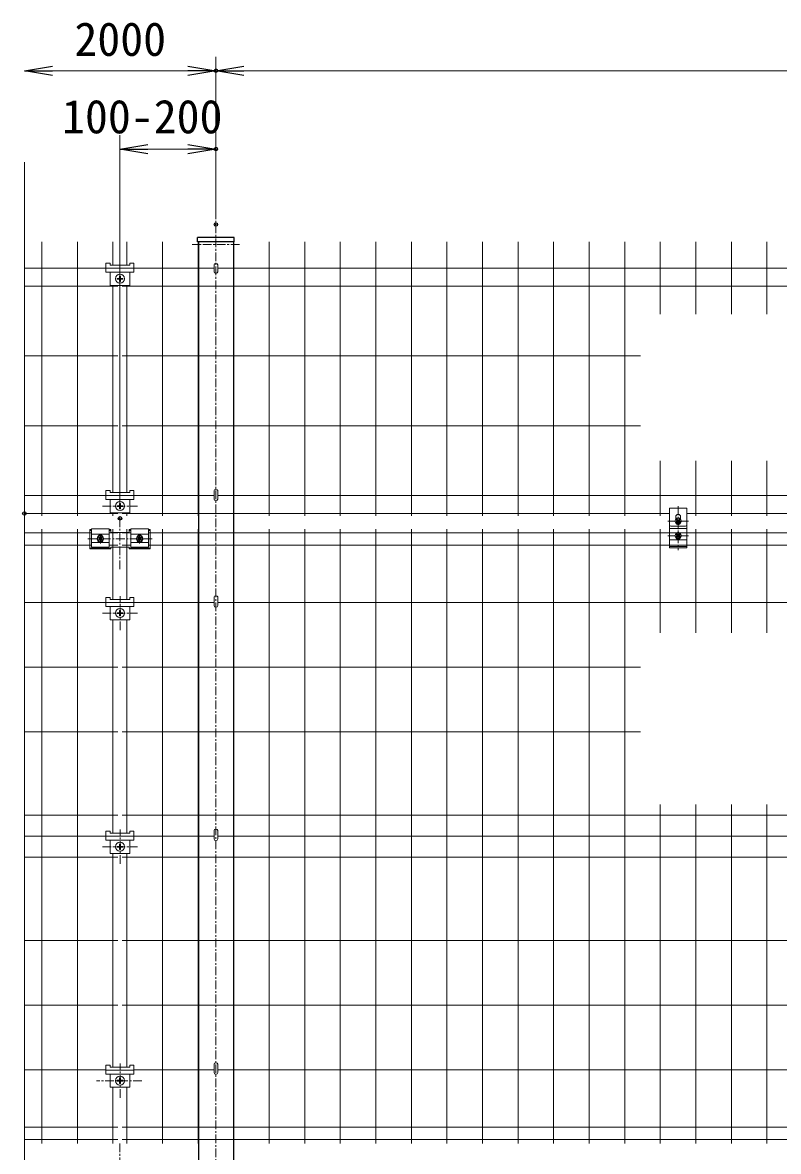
# Model space of a CAD drawing. Units: millimetres, scale not verified. Extents: x -4200 to 4200, y -2970 to 2970.
# Drawn here: x -3597 to -2518, y -849 to 764 of the extents above; entities that cross this region are included whole.
import ezdxf
from ezdxf.enums import TextEntityAlignment as Align

# ---------------------------------------------------------------- set-up
doc = ezdxf.new("R2010")
doc.units = ezdxf.units.MM
doc.header["$LTSCALE"] = 10
doc.header["$PDMODE"] = 32
doc.header["$PDSIZE"] = 5
doc.linetypes.add('USER1', pattern=[2, 1.25, -0.25, 0.25, -0.25])
for name, color, linetype, lineweight in [('0-2_D-BMK', 2, 'USER1', 13), ('0-4_D-STR-DIM', 7, 'Continuous', 13), ('0-5_0', 7, 'Continuous', 25), ('0-8_D-STR3', 3, 'Continuous', 13), ('0-A_D-STR1', 1, 'Continuous', 25), ('0-E_D-STR5', 7, 'Continuous', 9)]:
    doc.layers.add(name, color=color, linetype=linetype, lineweight=lineweight)
doc.layers.add('0-6_DEFPOINTS', color=7, linetype='Continuous')
doc.styles.add('ＭＳ ゴシック', font='')
doc.styles.get('ＭＳ ゴシック').set_extended_font_data('MS Gothic')

# ---------------------------------------------------------------- blocks, each defined once
blk = doc.blocks.new('_OPEN')
at = {"layer": '0-5_0'}
blk.add_line((0, 0), (-10, 0), dxfattribs=at)
blk.add_lwpolyline([(-10, 1.667), (0, 0), (-10, -1.667)], dxfattribs=at)

msp = doc.modelspace()

# ---------------------------------------------------------------- linework, layer by layer
at = {"layer": '0-2_D-BMK'}
for p, q in [((-3320.62, 675.28), (-3320.62, -2094.14)), ((-3286.89, 446.72), (-3354.35, 446.72)), ((-3482.58, 73.05), (-3432.58, 73.05)), ((-2660.64, 72.68), (-2660.64, 9.98)), ((-3457.62, -17), (-3457.62, 55.46)), ((-2645.97, 51.51), (-2675.31, 51.51)), ((-3485.59, 19.5), (-3485.59, 33.98)), ((-3429.59, 19.5), (-3429.59, 33.98)), ((-3503.39, 26.38), (-3411.79, 26.38)), ((-2645.97, 30.65), (-2675.31, 30.65)), ((-3457.55, -104.26), (-3457.55, -55.46)), ((-3482.58, -79.86), (-3432.58, -79.86)), ((-3457.56, -438.01), (-3457.56, -389.21)), ((-3482.59, -413.61), (-3432.59, -413.61)), ((-3457.55, -772.19), (-3457.55, -723.39)), ((-3426.24, -747.79), (-3491.07, -747.79)), ((-3457.62, -909.95), (-3457.62, -837.54))]:
    msp.add_line(p, q, dxfattribs=at)
at = {"layer": '0-4_D-STR-DIM'}
for p, q in [((-3320.62, 495.28), (-3320.62, 714.95)), ((-3320.62, 495.28), (-3320.62, 714.95)), ((-3554.14, 694.95), (-3360.62, 694.95)), ((-3280.62, 694.95), (-1360.62, 694.95)), ((-3457.62, 75.46), (-3457.62, 603.02)), ((-3320.62, 495.28), (-3320.62, 603.02)), ((-3417.62, 583.02), (-3360.62, 583.02)), ((-3594.14, 564.4), (-3594.14, -1815))]:
    msp.add_line(p, q, dxfattribs=at)
at = {"layer": '0-6_DEFPOINTS'}
for p in [(-3320.62, 694.95), (-3320.62, 583.02), (-3320.62, 475.28), (-3594.14, 62.47), (-3457.62, 55.46)]:
    msp.add_point(p, dxfattribs=at)
at = {"layer": '0-8_D-STR3'}
for p, q in [((-3477.58, 420.11), (-3471.58, 420.11)), ((-3477.58, 420.11), (-3477.58, 407.31)), ((-3471.58, 420.11), (-3471.58, 417.21)), ((-3443.58, 420.11), (-3437.58, 420.11)), ((-3443.58, 420.11), (-3443.58, 417.21)), ((-3437.58, 420.11), (-3437.58, 407.31)), ((-3477.58, 412.81), (-3437.58, 412.81)), ((-3477.58, 407.31), (-3437.58, 407.31)), ((-3471.58, 417.21), (-3443.58, 417.21)), ((-3471.58, 407.31), (-3471.58, 388.31)), ((-3443.58, 407.31), (-3443.58, 388.31)), ((-3323.22, 417.82), (-3323.22, 407.83)), ((-3318.02, 417.81), (-3318.02, 407.83)), ((-3471.58, 388.31), (-3443.58, 388.31)), ((-3461.05, 398.31), (-3459.05, 398.31)), ((-3461.05, 397.31), (-3459.05, 397.31)), ((-3458.05, 401.31), (-3458.05, 399.31)), ((-3458.05, 394.31), (-3458.05, 396.31)), ((-3457.05, 401.31), (-3457.05, 399.31)), ((-3457.05, 394.31), (-3457.05, 396.31)), ((-3454.05, 398.31), (-3456.05, 398.31)), ((-3454.05, 397.31), (-3456.05, 397.31)), ((-3477.58, 95.35), (-3477.58, 82.55)), ((-3477.58, 95.35), (-3471.58, 95.35)), ((-3477.58, 88.05), (-3437.58, 88.05)), ((-3477.58, 82.55), (-3437.58, 82.55)), ((-3471.58, 95.35), (-3471.58, 92.45)), ((-3471.58, 92.45), (-3443.58, 92.45)), ((-3471.58, 82.55), (-3471.58, 63.55)), ((-3443.58, 95.35), (-3443.58, 92.45)), ((-3443.58, 82.55), (-3443.58, 63.55)), ((-3323.22, 95.24), (-3323.22, 83.07)), ((-3318.02, 95.24), (-3318.02, 83.07)), ((-3461.05, 73.55), (-3459.05, 73.55)), ((-3461.05, 72.55), (-3459.05, 72.55)), ((-3458.05, 76.55), (-3458.05, 74.55)), ((-3458.05, 69.55), (-3458.05, 71.55)), ((-3457.05, 76.55), (-3457.05, 74.55)), ((-3457.05, 69.55), (-3457.05, 71.55)), ((-3454.05, 73.55), (-3456.05, 73.55)), ((-3454.05, 72.55), (-3456.05, 72.55)), ((-2673.14, 69.81), (-2673.14, 13.38)), ((-2648.14, 69.81), (-2673.14, 69.81)), ((-2648.14, 69.81), (-2648.14, 13.38)), ((-3471.58, 63.55), (-3443.58, 63.55)), ((-2663.1, 55.77), (-2665.56, 51.51)), ((-2663.1, 47.25), (-2665.56, 51.51)), ((-2664.14, 57.62), (-2664.14, 53.97)), ((-2663.37, 53.56), (-2662.01, 52.19)), ((-2663.37, 49.46), (-2662.01, 50.83)), ((-2658.18, 55.77), (-2663.1, 55.77)), ((-2662.69, 54.24), (-2661.32, 52.87)), ((-2662.69, 48.78), (-2661.32, 50.15)), ((-2658.59, 54.24), (-2659.96, 52.87)), ((-2658.59, 48.78), (-2659.96, 50.15)), ((-2657.91, 53.56), (-2659.28, 52.19)), ((-2657.91, 49.46), (-2659.28, 50.83)), ((-2658.18, 55.77), (-2655.72, 51.51)), ((-2658.18, 47.25), (-2655.72, 51.51)), ((-2657.14, 57.62), (-2657.14, 53.97)), ((-3500.59, 39.55), (-3500.59, 11.76)), ((-3500.59, 39.55), (-3498.09, 39.55)), ((-3500.59, 38.14), (-3498.09, 38.14)), ((-3498.09, 40.54), (-3498.09, 14.33)), ((-3498.09, 40.54), (-3473.09, 40.54)), ((-3498.09, 32.79), (-3473.09, 32.79)), ((-3473.09, 40.54), (-3473.09, 14.33)), ((-3473.09, 39.55), (-3470.59, 39.55)), ((-3473.09, 38.14), (-3470.59, 38.14)), ((-3442.09, 39.55), (-3444.59, 39.55)), ((-3444.59, 39.55), (-3444.59, 36.56)), ((-3442.09, 38.14), (-3444.59, 38.14)), ((-3442.09, 40.54), (-3442.09, 14.33)), ((-3417.09, 40.54), (-3442.09, 40.54)), ((-3417.09, 32.79), (-3442.09, 32.79)), ((-3417.09, 40.54), (-3417.09, 14.33)), ((-3414.59, 39.55), (-3417.09, 39.55)), ((-3414.59, 38.14), (-3417.09, 38.14)), ((-3414.59, 39.55), (-3414.59, 11.76)), ((-2648.14, 41.08), (-2673.2, 41.08)), ((-2673.14, 34.65), (-2663.24, 34.65)), ((-2650.14, 44.17), (-2671.14, 44.17)), ((-2663.1, 34.9), (-2665.56, 30.65)), ((-2663.37, 32.69), (-2662.01, 31.33)), ((-2658.18, 47.25), (-2663.1, 47.25)), ((-2658.18, 34.9), (-2663.1, 34.9)), ((-2662.69, 33.37), (-2661.32, 32.01)), ((-2660.64, 21.74), (-2660.64, 38.24)), ((-2658.59, 33.37), (-2659.96, 32.01)), ((-2657.91, 32.69), (-2659.28, 31.33)), ((-2658.18, 34.9), (-2655.72, 30.65)), ((-2658.04, 34.65), (-2648.14, 34.65)), ((-3498.09, 20.85), (-3473.09, 20.85)), ((-3488.05, 30.64), (-3490.51, 26.38)), ((-3488.05, 22.12), (-3490.51, 26.38)), ((-3488.32, 28.43), (-3486.96, 27.07)), ((-3488.32, 24.34), (-3486.96, 25.7)), ((-3483.13, 30.64), (-3488.05, 30.64)), ((-3483.13, 22.12), (-3488.05, 22.12)), ((-3487.64, 29.11), (-3486.28, 27.75)), ((-3487.64, 23.65), (-3486.28, 25.02)), ((-3483.55, 29.11), (-3484.91, 27.75)), ((-3483.55, 23.65), (-3484.91, 25.02)), ((-3482.86, 28.43), (-3484.23, 27.07)), ((-3482.86, 24.34), (-3484.23, 25.7)), ((-3483.13, 30.64), (-3480.68, 26.38)), ((-3483.13, 22.12), (-3480.68, 26.38)), ((-3417.09, 20.85), (-3442.09, 20.85)), ((-3432.05, 30.64), (-3434.51, 26.38)), ((-3432.05, 22.12), (-3434.51, 26.38)), ((-3432.32, 28.43), (-3430.96, 27.07)), ((-3432.32, 24.34), (-3430.96, 25.7)), ((-3432.05, 30.64), (-3427.13, 30.64)), ((-3432.05, 22.12), (-3427.13, 22.12)), ((-3431.64, 29.11), (-3430.28, 27.75)), ((-3431.64, 23.65), (-3430.28, 25.02)), ((-3427.55, 29.11), (-3428.91, 27.75)), ((-3427.55, 23.65), (-3428.91, 25.02)), ((-3426.86, 28.43), (-3428.23, 27.07)), ((-3426.86, 24.34), (-3428.23, 25.7)), ((-3427.13, 30.64), (-3424.68, 26.38)), ((-3427.13, 22.12), (-3424.68, 26.38)), ((-2648.18, 17.36), (-2673.18, 17.36)), ((-2673.14, 24.7), (-2648.14, 24.7)), ((-2663.1, 26.39), (-2665.56, 30.65)), ((-2663.37, 28.6), (-2662.01, 29.96)), ((-2658.18, 26.39), (-2663.1, 26.39)), ((-2662.69, 27.92), (-2661.32, 29.28)), ((-2658.59, 27.92), (-2659.96, 29.28)), ((-2657.91, 28.6), (-2659.28, 29.96)), ((-2658.18, 26.39), (-2655.72, 30.65)), ((-3500.59, 12.94), (-3470.59, 12.94)), ((-3500.59, 11.76), (-3470.59, 11.76)), ((-3498.09, 14.33), (-3473.09, 14.33)), ((-3444.59, 14.34), (-3470.59, 14.34)), ((-3470.59, 11.76), (-3470.59, 14.34)), ((-3444.59, 11.76), (-3444.59, 14.34)), ((-3414.59, 12.94), (-3444.59, 12.94)), ((-3414.59, 11.76), (-3444.59, 11.76)), ((-3417.09, 14.33), (-3442.09, 14.33)), ((-2648.14, 15.42), (-2673.14, 15.42)), ((-2648.14, 13.38), (-2673.14, 13.38)), ((-3477.58, -57.56), (-3477.58, -70.36)), ((-3477.58, -57.56), (-3471.58, -57.56)), ((-3471.58, -57.56), (-3471.58, -60.46)), ((-3471.58, -60.46), (-3443.58, -60.46)), ((-3443.58, -57.56), (-3443.58, -60.46)), ((-3323.22, -56.67), (-3323.22, -68.84)), ((-3318.02, -56.67), (-3318.02, -68.84)), ((-3477.58, -64.86), (-3437.58, -64.86)), ((-3477.58, -70.36), (-3437.58, -70.36)), ((-3471.58, -70.36), (-3471.58, -89.36)), ((-3461.05, -79.36), (-3459.05, -79.36)), ((-3461.05, -80.36), (-3459.05, -80.36)), ((-3458.05, -76.36), (-3458.05, -78.36)), ((-3457.05, -76.36), (-3457.05, -78.36)), ((-3454.05, -79.36), (-3456.05, -79.36)), ((-3454.05, -80.36), (-3456.05, -80.36)), ((-3443.58, -70.36), (-3443.58, -89.36)), ((-3471.58, -89.36), (-3443.58, -89.36)), ((-3458.05, -83.36), (-3458.05, -81.36)), ((-3457.05, -83.36), (-3457.05, -81.36)), ((-3477.59, -391.31), (-3477.59, -404.11)), ((-3477.59, -391.31), (-3471.59, -391.31)), ((-3477.59, -398.61), (-3437.59, -398.61)), ((-3471.59, -391.31), (-3471.59, -394.21)), ((-3471.59, -394.21), (-3443.59, -394.21)), ((-3443.59, -391.31), (-3443.59, -394.21)), ((-3323.22, -390.37), (-3323.22, -402.54)), ((-3318.02, -390.37), (-3318.02, -402.54)), ((-3477.59, -404.11), (-3437.59, -404.11)), ((-3471.59, -404.11), (-3471.59, -423.11)), ((-3461.06, -413.11), (-3459.06, -413.11)), ((-3461.06, -414.11), (-3459.06, -414.11)), ((-3458.06, -410.11), (-3458.06, -412.11)), ((-3458.06, -417.11), (-3458.06, -415.11)), ((-3457.06, -410.11), (-3457.06, -412.11)), ((-3457.06, -417.11), (-3457.06, -415.11)), ((-3454.06, -413.11), (-3456.06, -413.11)), ((-3454.06, -414.11), (-3456.06, -414.11)), ((-3443.59, -404.11), (-3443.59, -423.11)), ((-3471.59, -423.11), (-3443.59, -423.11)), ((-3477.58, -725.49), (-3471.58, -725.49)), ((-3477.58, -725.49), (-3477.58, -738.29)), ((-3471.58, -725.49), (-3471.58, -728.39)), ((-3443.58, -725.49), (-3443.58, -728.39)), ((-3323.22, -724.17), (-3323.22, -736.34)), ((-3318.02, -724.17), (-3318.02, -736.34)), ((-3477.58, -732.79), (-3437.58, -732.79)), ((-3477.58, -738.29), (-3437.58, -738.29)), ((-3471.58, -728.39), (-3443.58, -728.39)), ((-3471.58, -738.29), (-3471.58, -757.29)), ((-3443.58, -738.29), (-3443.58, -757.29)), ((-3471.58, -757.29), (-3443.58, -757.29)), ((-3461.05, -747.29), (-3459.05, -747.29)), ((-3461.05, -748.29), (-3459.05, -748.29)), ((-3458.05, -744.29), (-3458.05, -746.29)), ((-3458.05, -751.29), (-3458.05, -749.29)), ((-3457.05, -744.29), (-3457.05, -746.29)), ((-3457.05, -751.29), (-3457.05, -749.29)), ((-3454.05, -747.29), (-3456.05, -747.29)), ((-3454.05, -748.29), (-3456.05, -748.29))]:
    msp.add_line(p, q, dxfattribs=at)
for points in [[(-3443.58, 95.35), (-3437.58, 95.35), (-3437.58, 82.55)], [(-3470.59, 39.55), (-3470.59, 35.31), (-3454.39, 35.31), (-3444.59, 35.31), (-3444.59, 36.56)], [(-3443.58, -57.56), (-3437.58, -57.56), (-3437.58, -70.36)], [(-3443.59, -391.31), (-3437.59, -391.31), (-3437.59, -404.11)], [(-3443.58, -725.49), (-3437.58, -725.49), (-3437.58, -738.29)]]:
    msp.add_lwpolyline(points, dxfattribs=at)
for centre, radius in [((-3457.55, 397.81), 6.5), ((-3457.55, 73.05), 6.5), ((-2660.64, 51.51), 4.26), ((-2660.64, 30.65), 4.26), ((-3485.59, 26.38), 4.26), ((-3429.59, 26.38), 4.26), ((-3457.55, -79.86), 6.5), ((-3457.56, -413.61), 6.5), ((-3457.55, -747.79), 6.5)]:
    msp.add_circle(centre, radius, dxfattribs=at)
for centre, radius, start, end in [((-3320.62, 407.83), 2.6, 180, 0), ((-3461.05, 397.81), 0.5, 90.00001, 270), ((-3459.05, 399.31), 1, 270, 0.00001), ((-3459.05, 396.31), 1, 0, 90), ((-3457.55, 401.31), 0.5, 0, 179.99999), ((-3457.55, 394.31), 0.5, 180.00002, 0.00001), ((-3456.05, 399.31), 1, 180.00001, 270), ((-3456.05, 396.31), 1, 90, 180.00001), ((-3454.05, 397.81), 0.5, 270.00049, 90.00046), ((-3320.62, 83.07), 2.6, 180, 0), ((-3461.05, 73.05), 0.5, 90.00001, 270), ((-3459.05, 74.55), 1, 270, 0.00001), ((-3459.05, 71.55), 1, 0, 90), ((-3457.55, 76.55), 0.5, 0, 179.99999), ((-3457.55, 69.55), 0.5, 180.00002, 0.00001), ((-3456.05, 74.55), 1, 180.00001, 270), ((-3456.05, 71.55), 1, 90, 180.00001), ((-3454.05, 73.05), 0.5, 270.00049, 90.00046), ((-2660.64, 57.62), 3.5, 0, 180), ((-2663.03, 53.9), 0.483, 44.99953, 224.99952), ((-2663.03, 49.12), 0.483, 135, 314.99998), ((-2662.69, 51.51), 0.965, 314.99999, 45), ((-2660.64, 53.56), 0.965, 225.00001, 314.99999), ((-2660.64, 49.46), 0.965, 45, 135), ((-2658.59, 51.51), 0.965, 135, 225.00001), ((-2658.25, 53.9), 0.483, 315, 135), ((-2658.25, 49.12), 0.483, 225.00001, 44.99999), ((-2648.16, 61.63), 0.02, 270, 0), ((-2671.14, 46.17), 2, 180, 270), ((-2663.03, 33.03), 0.483, 44.99953, 224.99952), ((-2660.64, 50.3), 3.62, 237.53826, 302.46174), ((-2660.64, 31.85), 3.62, 57.53826, 122.46174), ((-2658.25, 33.03), 0.483, 315, 135), ((-2650.14, 46.17), 2, 270, 0), ((-3485.59, 27.67), 4, 4.65818, 175.34501), ((-3485.59, 25.11), 4, 184.89555, 355.10576), ((-3487.98, 28.77), 0.483, 44.99953, 224.99952), ((-3487.98, 24), 0.483, 135, 314.99998), ((-3487.64, 26.38), 0.965, 314.99999, 45), ((-3485.59, 28.43), 0.965, 225.00001, 314.99999), ((-3485.59, 24.34), 0.965, 45, 135), ((-3483.55, 26.38), 0.965, 135, 225.00001), ((-3483.21, 28.77), 0.483, 315, 135), ((-3483.21, 24), 0.483, 225.00001, 44.99999), ((-3429.59, 27.67), 4, 4.65499, 175.34182), ((-3429.59, 25.11), 4, 184.89424, 355.10445), ((-3431.98, 28.77), 0.483, 45, 225), ((-3431.98, 24), 0.483, 135.00001, 314.99999), ((-3431.64, 26.38), 0.965, 314.99999, 45), ((-3429.59, 28.43), 0.965, 225.00001, 314.99999), ((-3429.59, 24.34), 0.965, 45, 135), ((-3427.55, 26.38), 0.965, 135, 225.00001), ((-3427.21, 28.77), 0.483, 315.00048, 135.00047), ((-3427.21, 24), 0.483, 225.00002, 45), ((-2663.03, 28.26), 0.483, 135, 314.99998), ((-2660.64, 29.44), 3.62, 237.53826, 302.46174), ((-2662.69, 30.65), 0.965, 314.99999, 45), ((-2660.64, 32.69), 0.965, 225.00001, 314.99999), ((-2660.64, 28.6), 0.965, 45, 135), ((-2658.59, 30.65), 0.965, 135, 225.00001), ((-2658.25, 28.26), 0.483, 225.00001, 44.99999), ((-3461.05, -79.86), 0.5, 90.00001, 270), ((-3459.05, -78.36), 1, 270, 0.00001), ((-3459.05, -81.36), 1, 0, 90), ((-3457.55, -76.36), 0.5, 0, 179.99999), ((-3456.05, -78.36), 1, 180.00001, 270), ((-3456.05, -81.36), 1, 90, 180.00001), ((-3454.05, -79.86), 0.5, 270.00049, 90.00046), ((-3320.62, -68.84), 2.6, 180, 0), ((-3457.55, -83.36), 0.5, 180.00002, 0.00001), ((-3320.62, -402.54), 2.6, 180, 0), ((-3461.06, -413.61), 0.5, 90.00001, 270), ((-3459.06, -412.11), 1, 270, 0.00001), ((-3459.06, -415.11), 1, 0, 90), ((-3457.56, -410.11), 0.5, 0, 179.99999), ((-3457.56, -417.11), 0.5, 180.00002, 0.00001), ((-3456.06, -412.11), 1, 180.00001, 270), ((-3456.06, -415.11), 1, 90, 180.00001), ((-3454.06, -413.61), 0.5, 270.00049, 90.00046), ((-3320.62, -736.34), 2.6, 180, 0), ((-3461.05, -747.79), 0.5, 90.00001, 270), ((-3459.05, -746.29), 1, 270, 0.00001), ((-3459.05, -749.29), 1, 0, 90), ((-3457.55, -744.29), 0.5, 0, 179.99999), ((-3457.55, -751.29), 0.5, 180.00002, 0.00001), ((-3456.05, -746.29), 1, 180.00001, 270), ((-3456.05, -749.29), 1, 90, 180.00001), ((-3454.05, -747.79), 0.5, 270.00049, 90.00046)]:
    msp.add_arc(centre, radius, start, end, dxfattribs=at)
for centre in [(-3320.62, 417.81), (-3320.62, 95.23), (-3320.62, -56.69), (-3320.62, -390.39), (-3320.62, -724.19)]:
    msp.add_ellipse(centre, major_axis=(-2.6, 0), ratio=0.649974, start_param=3.1415927, end_param=6.2831853, dxfattribs=at)
at = {"layer": '0-A_D-STR1'}
for p, q in [((-3346.85, 450.38), (-3346.85, 456.58)), ((-3294.45, 456.58), (-3346.85, 456.58)), ((-3294.45, 450.38), (-3294.45, 456.58)), ((-3294.45, 450.52), (-3346.85, 450.52)), ((-3345.62, 450.52), (-3345.62, -2059.84)), ((-3295.62, 450.52), (-3295.62, -2059.84)), ((-3345.62, 58.86), (-3345.62, 40.16)), ((-3295.62, 58.86), (-3295.62, 40.16)), ((-3345.62, -837.34), (-3345.62, -852.34)), ((-3295.62, -837.34), (-3295.62, -852.34))]:
    msp.add_line(p, q, dxfattribs=at)
at = {"layer": '0-E_D-STR5'}
for p, q in [((-3569.15, 58.86), (-3569.15, 450.38)), ((-3518.38, 58.86), (-3518.38, 450.38)), ((-3467.61, 417.21), (-3467.61, 450.38)), ((-3447.66, 417.21), (-3447.66, 450.38)), ((-3396.89, 58.86), (-3396.89, 450.38)), ((-3346.13, 58.86), (-3346.13, 450.38)), ((-3295.36, 58.86), (-3295.36, 450.38)), ((-3244.59, 58.86), (-3244.59, 450.38)), ((-3193.82, 58.86), (-3193.82, 450.38)), ((-3143.05, 58.86), (-3143.05, 450.38)), ((-3092.28, 58.86), (-3092.28, 450.38)), ((-3041.51, 58.86), (-3041.51, 450.38)), ((-2990.74, 58.86), (-2990.74, 450.38)), ((-2939.97, 58.86), (-2939.97, 450.38)), ((-2889.2, 58.86), (-2889.2, 450.38)), ((-2838.43, 58.86), (-2838.43, 450.38)), ((-2787.66, 58.86), (-2787.66, 450.38)), ((-2736.89, 58.86), (-2736.89, 450.38)), ((-2686.13, 347.36), (-2686.13, 450.38)), ((-2635.36, 347.36), (-2635.36, 450.38)), ((-2584.59, 347.36), (-2584.59, 450.38)), ((-2533.82, 347.36), (-2533.82, 450.38)), ((-3477.58, 413.03), (-3594.14, 413.03)), ((-3323.22, 413.03), (-3437.58, 413.03)), ((-1477.58, 413.03), (-3318.02, 413.03)), ((-3460.58, 387.05), (-3594.14, 387.05)), ((-3467.61, 92.45), (-3467.61, 388.31)), ((-1460.56, 387.05), (-3454.58, 387.05)), ((-3447.66, 92.45), (-3447.66, 388.31)), ((-3460.58, 287.46), (-3594.14, 287.46)), ((-2714.46, 287.46), (-3454.58, 287.46)), ((-3460.58, 187.87), (-3594.14, 187.87)), ((-2714.46, 187.87), (-3454.58, 187.87)), ((-2686.13, 58.86), (-2686.13, 137.85)), ((-2635.36, 58.86), (-2635.36, 137.85)), ((-2584.59, 58.86), (-2584.59, 137.85)), ((-2533.82, 58.86), (-2533.82, 137.85)), ((-3477.58, 88.28), (-3594.14, 88.28)), ((-3323.22, 88.28), (-3437.58, 88.28)), ((-1477.58, 88.28), (-3318.02, 88.28)), ((-3460.58, 62.29), (-3594.14, 62.29)), ((-3467.61, 58.86), (-3467.61, 63.55)), ((-2673.14, 62.29), (-3454.58, 62.29)), ((-3447.66, 58.86), (-3447.66, 63.55)), ((-2013.14, 62.29), (-2648.14, 62.29)), ((-3498.09, 34.76), (-3594.14, 34.76)), ((-3569.15, -837.34), (-3569.15, 40.16)), ((-3518.38, -837.34), (-3518.38, 40.16)), ((-3460.59, 34.76), (-3473.09, 34.76)), ((-3467.61, -60.46), (-3467.61, 40.16)), ((-3442.09, 34.76), (-3454.58, 34.76)), ((-3447.66, -60.46), (-3447.66, 40.16)), ((-2673.14, 34.76), (-3417.09, 34.76)), ((-3396.89, -837.34), (-3396.89, 40.16)), ((-3346.13, -837.34), (-3346.13, 40.16)), ((-3295.36, -837.34), (-3295.36, 40.16)), ((-3244.59, -837.34), (-3244.59, 40.16)), ((-3193.82, -837.34), (-3193.82, 40.16)), ((-3143.05, -837.34), (-3143.05, 40.16)), ((-3092.28, -837.34), (-3092.28, 40.16)), ((-3041.51, -837.34), (-3041.51, 40.16)), ((-2990.74, -837.34), (-2990.74, 40.16)), ((-2939.97, -837.34), (-2939.97, 40.16)), ((-2889.2, -837.34), (-2889.2, 40.16)), ((-2838.43, -837.34), (-2838.43, 40.16)), ((-2787.66, -837.34), (-2787.66, 40.16)), ((-2736.89, -837.34), (-2736.89, 40.16)), ((-2686.13, -108.16), (-2686.13, 40.16)), ((-2013.14, 34.76), (-2648.14, 34.76)), ((-2635.36, -108.16), (-2635.36, 40.16)), ((-2584.59, -108.16), (-2584.59, 40.16)), ((-2533.82, -108.16), (-2533.82, 40.16)), ((-3498.09, 17.14), (-3594.14, 17.14)), ((-3460.59, 17.14), (-3473.09, 17.14)), ((-3442.09, 17.14), (-3454.58, 17.14)), ((-2673.14, 17.14), (-3417.09, 17.14)), ((-2013.14, 17.14), (-2648.14, 17.14)), ((-3477.58, -64.84), (-3594.14, -64.84)), ((-3323.22, -64.84), (-3437.58, -64.84)), ((-1477.58, -64.84), (-3318.02, -64.84)), ((-3467.61, -394.21), (-3467.61, -89.36)), ((-3447.66, -394.21), (-3447.66, -89.36)), ((-3460.58, -157.21), (-3594.14, -157.21)), ((-2714.46, -157.21), (-3454.58, -157.21)), ((-3460.58, -249.59), (-3594.14, -249.59)), ((-2714.46, -249.59), (-3454.58, -249.59)), ((-2686.13, -837.34), (-2686.13, -353.15)), ((-2635.36, -837.34), (-2635.36, -353.15)), ((-2584.59, -837.34), (-2584.59, -353.15)), ((-2533.82, -837.34), (-2533.82, -353.15)), ((-3460.58, -368.59), (-3594.14, -368.59)), ((-1460.56, -368.59), (-3454.58, -368.59)), ((-3477.59, -398.59), (-3594.14, -398.59)), ((-3323.22, -398.59), (-3437.59, -398.59)), ((-1477.55, -398.59), (-3318.02, -398.59)), ((-3460.58, -428.59), (-3594.14, -428.59)), ((-3467.61, -728.39), (-3467.61, -423.11)), ((-1460.56, -428.59), (-3454.58, -428.59)), ((-3447.66, -728.39), (-3447.66, -423.11)), ((-3460.58, -547.59), (-3594.14, -547.59)), ((-1460.56, -547.59), (-3454.58, -547.59)), ((-3460.58, -639.96), (-3594.14, -639.96)), ((-1460.56, -639.96), (-3454.58, -639.96)), ((-3477.58, -732.34), (-3594.14, -732.34)), ((-3323.22, -732.34), (-3437.58, -732.34)), ((-1477.58, -732.34), (-3318.02, -732.34)), ((-3467.61, -837.34), (-3467.61, -757.29)), ((-3447.66, -837.34), (-3447.66, -757.29)), ((-3460.58, -814.31), (-3594.14, -814.31)), ((-1460.56, -814.31), (-3454.58, -814.31)), ((-3460.58, -831.94), (-3594.14, -831.94)), ((-2317.11, -831.94), (-3454.58, -831.94))]:
    msp.add_line(p, q, dxfattribs=at)

# ---------------------------------------------------------------- block references
at = {"layer": '0-4_D-STR-DIM', "xscale": 4, "yscale": 4, "rotation": 180}
for p in [(-3594.14, 694.95), (-3320.62, 694.95), (-3457.62, 583.02)]:
    msp.add_blockref('_OPEN', p, dxfattribs=at)
at = {"layer": '0-4_D-STR-DIM', "xscale": 4, "yscale": 4}
for p in [(-3320.62, 694.95), (-3320.62, 583.02)]:
    msp.add_blockref('_OPEN', p, dxfattribs=at)

# ---------------------------------------------------------------- texts
at = {"layer": '0-4_D-STR-DIM', "style": 'ＭＳ ゴシック'}
for s, p in [('2000', (-3522.63, 701.7)), ('100-200', (-3540.26, 591.05))]:
    msp.add_text(s, height=48.09, dxfattribs=at).set_placement(p, align=Align.BOTTOM_LEFT)

doc.saveas('drawing.dxf')
